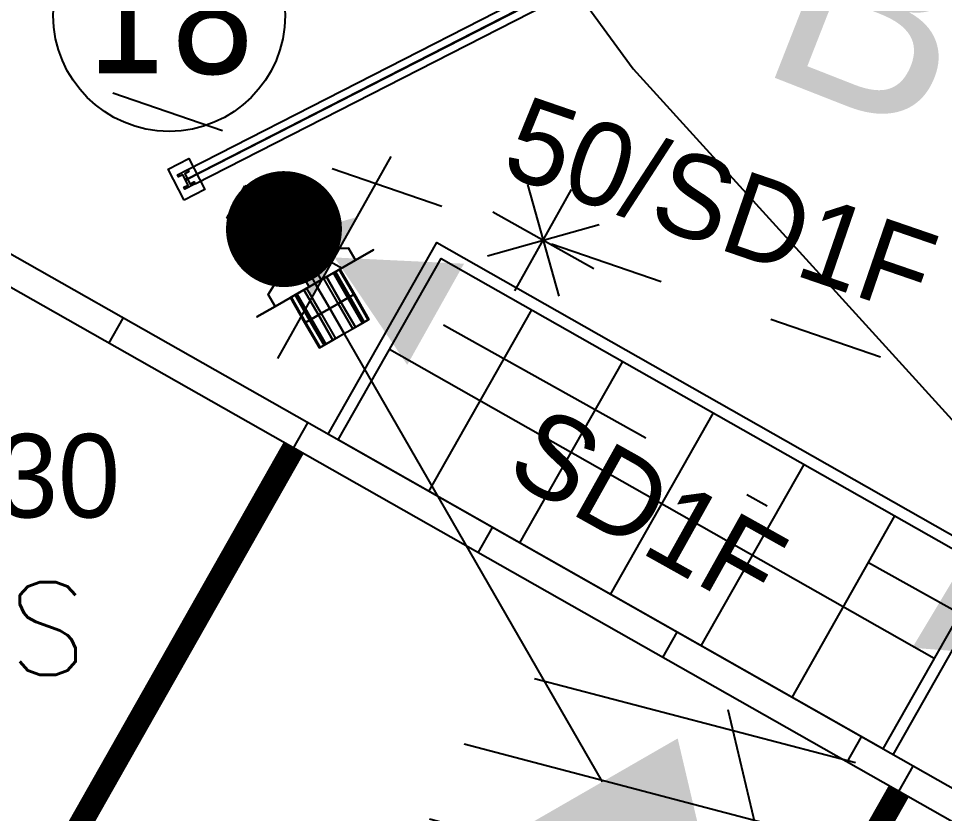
# Model space of a CAD drawing. Extents: x 421500 to 422711, y 436000 to 437000.
# Drawn here: x 421932.025 to 421936.018, y 436543.126 to 436546.553 of the extents above; entities that cross this region are included whole.
import ezdxf
from ezdxf.enums import TextEntityAlignment as Align

# ---------------------------------------------------------------- set-up
doc = ezdxf.new("R2010")
doc.units = 0
for name, pattern in [('1055', [0.6, 0.1, -0.5]), ('XREF UTC_716709_AJB_1b$0$BLIP', [1, 0.5, -0.5]), ('XREF UTC_716709_AJB_1b$0$DASHDOT1', [2, 1, -0.5, 0, -0.5])]:
    doc.linetypes.add(name, pattern=pattern)
doc.layers.get('0').update_dxf_attribs({"color": 210})
doc.layers.add('716709-ExBase$0$LCCPoint Features', color=8, linetype='Continuous', lineweight=0)
for name, color, linetype in [('716709-ExBase$0$XC-LCCCarriageway', 251, 'Continuous'), ('LINES-STUDS', 7, 'Continuous'), ('Pr-Kerb', 2, 'Continuous'), ('Pr-KerbEdge', 8, 'Continuous'), ('Pr-PGR', 7, 'Continuous'), ('Pr-PGR-Panels', 4, 'Continuous'), ('Pr-Poles', 2, 'Continuous'), ('Pr-TactFlag', 251, 'Continuous'), ('Pr-Tactiles', 4, 'Continuous'), ('XREF UTC_716709_AJB_1b$0$BASE', 7, 'Continuous'), ('XREF UTC_716709_AJB_1b$0$DATA', 7, 'Continuous'), ('XREF UTC_716709_AJB_1b$0$du-SLDUCT-F1', 30, 'XREF UTC_716709_AJB_1b$0$BLIP'), ('XREF UTC_716709_AJB_1b$0$du-SLTEXT', 30, 'Continuous'), ('XREF UTC_716709_AJB_1b$0$du-UTCBOX', 42, 'Continuous'), ('XREF UTC_716709_AJB_1b$0$du-UTCDUCT-F1', 42, 'XREF UTC_716709_AJB_1b$0$DASHDOT1'), ('XREF UTC_716709_AJB_1b$0$du-UTCTEXT', 42, 'Continuous'), ('XREF UTC_716709_AJB_1b$0$NUMBERS', 7, 'Continuous'), ('XREF UTC_716709_AJB_1b$0$Pole-Type', 4, 'Continuous'), ('XREF UTC_716709_AJB_1b$0$SETOUT', 4, 'Continuous'), ('XREF UTC_716709_AJB_1b$0$Signals', 7, 'Continuous'), ('XREF UTC_716709_AJB_1b$0$SIGSnumbers', 7, 'Continuous'), ('XREF UTC_716709_AJB_1b$0$VIEW', 7, 'Continuous')]:
    doc.layers.add(name, color=color, linetype=linetype)
doc.styles.add('716709-ExBase$0$Style-WORKING', font='WORKING.shx')
doc.styles.add('XREF UTC_716709_AJB_1b$0$KTS_TAHOMA', font='tahoma.ttf')
doc.styles.add('XREF UTC_716709_AJB_1b$0$Romans', font='romans.shx', dxfattribs={"width": 0.9})
doc.styles.add('XREF UTC_716709_AJB_1b$0$Standard', font='txt')

# ---------------------------------------------------------------- blocks, each defined once
blk = doc.blocks.new('pole')
blk.add_circle((0, 0), 0.05)
blk = doc.blocks.new('plan-pgr-2')
for p, q in [((0, 0), (2, 0)), ((1.975, 0.035), (0.025, 0.035)), ((1.975, -0.035), (0.025, -0.035))]:
    blk.add_line(p, q)
for points in [[(0.05, -0.075), (0.05, 0.075), (-0.05, 0.075), (-0.05, -0.075)], [(2.05, 0.075), (2.05, -0.075), (1.95, -0.075), (1.95, 0.075)]]:
    blk.add_lwpolyline(points, close=True)
at = {"flags": 128}
for points in [[(-0.025, 0.035), (0.025, 0.035), (0.025, 0.025), (0.005, 0.025), (0.005, -0.025), (0.025, -0.025), (0.025, -0.035), (-0.025, -0.035), (-0.025, -0.025), (-0.005, -0.025), (-0.005, 0.025), (-0.025, 0.025)], [(1.975, 0.035), (2.025, 0.035), (2.025, 0.025), (2.005, 0.025), (2.005, -0.025), (2.025, -0.025), (2.025, -0.035), (1.975, -0.035), (1.975, -0.025), (1.995, -0.025), (1.995, 0.025), (1.975, 0.025)]]:
    blk.add_lwpolyline(points, close=True, dxfattribs=at)
for centre in [(0, 0), (2, 0)]:
    blk.add_circle(centre, 0.0025)
blk = doc.blocks.new('XREF UTC_716709_AJB_1b$0$TPRS')
for p, q in [((0.1, 0.08), (-0.24, 0.08)), ((-0.24, -0.08), (-0.24, 0.08)), ((0.1, -0.08), (0.1, 0.08)), ((-0.07, -0.08), (-0.24, -0.08)), ((0.1, -0.08), (-0.07, -0.08))]:
    blk.add_line(p, q)
blk.add_circle((0, 0), 0.05)
blk = doc.blocks.new('XREF UTC_716709_AJB_1b$0$pole')
at = {"const_width": 0.25}
blk.add_lwpolyline([(-0.125, 0, 1), (0.125, 0, 1)], format="xyb", close=True, dxfattribs=at)
at = {"layer": 'XREF UTC_716709_AJB_1b$0$SETOUT', "const_width": 0.125}
blk.add_lwpolyline([(-0.0625, 0, 1), (0.0625, 0, 1)], format="xyb", close=True, dxfattribs=at)
at = {"layer": 'XREF UTC_716709_AJB_1b$0$VIEW'}
blk.add_lwpolyline([(-0.025, 0.0433), (-0.05, 0), (-0.025, -0.0433), (0.025, -0.0433), (0.05, 0), (0.025, 0.0433)], close=True, dxfattribs=at)
at = {"layer": 'XREF UTC_716709_AJB_1b$0$DATA', "style": 'XREF UTC_716709_AJB_1b$0$Standard', "flags": 9}
for tag, p in [('HEIGHT', (0.5, 1)), ('TYPE', (0.5, 0.75)), ('NUM', (0.5, 0.5)), ('SITE', (0.5, 0.25)), ('IDENT', (0.5, 0))]:
    blk.add_attdef(tag, p, '', height=0.2, dxfattribs=at)
blk = doc.blocks.new('XREF UTC_716709_AJB_1b$0$HD080A')
blk.add_line((0.5, 0.25), (-0.5, 0.25))
blk.add_solid([(0, 0.25), (0.25, 0.75), (-0.25, 0.75)])
at = {"layer": 'XREF UTC_716709_AJB_1b$0$VIEW'}
blk.add_solid([(0, 0.05, 1), (0.2, 0.25, 1), (-0.2, 0.25, 1)], dxfattribs=at)
at = {"layer": 'XREF UTC_716709_AJB_1b$0$BASE', "style": 'XREF UTC_716709_AJB_1b$0$Standard', "flags": 3}
blk.add_attdef('SIG', (0, 0), '', height=0.2, rotation=270, dxfattribs=at)
at = {"layer": 'XREF UTC_716709_AJB_1b$0$DATA', "style": 'XREF UTC_716709_AJB_1b$0$Standard', "flags": 9}
for tag, p in [('SUPPORT', (1, 1.25)), ('FEATURES', (1, 1)), ('HEIGHT', (1, 0.75)), ('CABLE', (1, 0.5)), ('PHASE', (1, 0.25)), ('TYPE', (1, 0)), ('NUM', (1, -0.25)), ('SITE', (1, -0.5)), ('IDENT', (1, -0.75))]:
    blk.add_attdef(tag, p, '', height=0.2, dxfattribs=at)
blk = doc.blocks.new('XREF UTC_716709_AJB_1b$0$tactknob')
at = {"linetype": 'Continuous'}
for p, q in [((-0.5, 0.75), (-0.5, 1.25)), ((-0.3232, 0.8232), (-0.6768, 1.1768)), ((-0.6768, 0.8232), (-0.3232, 1.1768)), ((-0.25, 1), (-0.75, 1))]:
    blk.add_line(p, q, dxfattribs=at)
blk = doc.blocks.new('XREF UTC_716709_AJB_1b$0$HD001S')
at = {"linetype": 'Continuous'}
blk.add_line((-0.625, 2.75), (-0.25, 4), dxfattribs=at)
blk.add_line((0, 0), (0, 2.75))
blk.add_solid([(0.375, 2.75), (-0.375, 2.75), (0, 4)], dxfattribs=at)
at = {"layer": 'XREF UTC_716709_AJB_1b$0$VIEW', "color": 1, "linetype": 'Continuous', "extrusion": (0, 1, 0), "const_width": 0.1}
blk.add_lwpolyline([(0.05, 2.94, 1), (-0.05, 2.94, 1)], format="xyb", close=True, dxfattribs=at)
at = {"layer": 'XREF UTC_716709_AJB_1b$0$VIEW', "color": 2, "linetype": 'Continuous', "extrusion": (0, 1, 0), "const_width": 0.1}
blk.add_lwpolyline([(0.05, 2.62, 1), (-0.05, 2.62, 1)], format="xyb", close=True, dxfattribs=at)
at = {"layer": 'XREF UTC_716709_AJB_1b$0$VIEW', "color": 3, "linetype": 'Continuous', "extrusion": (0, 1, 0), "const_width": 0.1}
blk.add_lwpolyline([(0.05, 2.3, 1), (-0.05, 2.3, 1)], format="xyb", close=True, dxfattribs=at)
at = {"layer": 'XREF UTC_716709_AJB_1b$0$VIEW', "color": 7, "linetype": 'Continuous'}
for points in [[(-0.2, 0.27, 2.1), (-0.29, 0.27, 2.1), (-0.29, 0.27, 3.2), (-0.2, 0.27, 3.2)], [(0.29, 0.27, 2.1), (0.2, 0.27, 2.1), (0.2, 0.27, 3.2), (0.29, 0.27, 3.2)]]:
    blk.add_3dface(points, dxfattribs=at)
at = {"layer": 'XREF UTC_716709_AJB_1b$0$VIEW', "linetype": 'Continuous'}
for points in [[(0.2, 0.27, 2.1), (-0.2, 0.27, 2.1), (-0.2, 0.27, 3.2), (0.2, 0.27, 3.2)], [(-0.2, 0.21, 2.1), (-0.2, 0.27, 2.1), (-0.2, 0.27, 3.2), (-0.2, 0.21, 3.2)], [(-0.03, 0.12, 2.1), (-0.03, 0.27, 2.1), (-0.2, 0.27, 2.1), (-0.2, 0.21, 2.1)], [(-0.03, 0.12, 3.2), (-0.03, 0.27, 3.2), (-0.2, 0.27, 3.2), (-0.2, 0.21, 3.2)], [(0.03, 0.27, 2.1), (0.03, 0.12, 2.1), (-0.03, 0.12, 2.1), (-0.03, 0.27, 2.1)], [(0.03, 0.27, 3.2), (0.03, 0.12, 3.2), (-0.03, 0.12, 3.2), (-0.03, 0.27, 3.2)], [(0.2, 0.21, 2.1), (0.2, 0.27, 2.1), (0.03, 0.27, 2.1), (0.03, 0.12, 2.1)], [(0.2, 0.21, 3.2), (0.2, 0.27, 3.2), (0.03, 0.27, 3.2), (0.03, 0.12, 3.2)], [(0.2, 0.21, 2.1), (0.2, 0.27, 2.1), (0.2, 0.27, 3.2), (0.2, 0.21, 3.2)], [(-0.2, 0.21, 2.1), (-0.03, 0.12, 2.1), (-0.03, 0.12, 3.2), (-0.2, 0.21, 3.2)], [(0.03, 0.12, 2.1), (0.2, 0.21, 2.1), (0.2, 0.21, 3.2), (0.03, 0.12, 3.2)], [(-0.03, 0.12, 2.1), (0.03, 0.12, 2.1), (0.03, 0.12, 3.2), (-0.03, 0.12, 3.2)]]:
    blk.add_3dface(points, dxfattribs=at)
at = {"layer": 'XREF UTC_716709_AJB_1b$0$DATA', "style": 'XREF UTC_716709_AJB_1b$0$Standard', "flags": 9}
for tag, p in [('SUPPORT', (1, 1.5)), ('BRACKETS', (1, 1.25)), ('HEIGHT', (1, 1)), ('CABLE', (1, 0.75)), ('PHASE', (1, 0.5)), ('TYPE', (1, 0.25)), ('NUM', (1, 0)), ('SITE', (1, -0.25)), ('IDENT', (1, -0.5))]:
    blk.add_attdef(tag, p, '', height=0.2, dxfattribs=at)
at = {"layer": 'XREF UTC_716709_AJB_1b$0$VIEW', "linetype": 'Continuous'}
mesh = blk.add_polymesh((13, 3), dxfattribs=at)
for k, corner in enumerate([(0.0428, 0.27, 2.8225), (0.0428, 0.395, 2.8225), (0.0428, 0.52, 2.8225), (0.0909, 0.27, 2.8542), (0.0909, 0.395, 2.8542), (0.0909, 0.52, 2.8542), (0.1197, 0.27, 2.9041), (0.1197, 0.395, 2.9041), (0.1197, 0.52, 2.9041), (0.1231, 0.27, 2.9617), (0.1231, 0.395, 2.9617), (0.1231, 0.52, 2.9617), (0.1003, 0.27, 3.0146), (0.1003, 0.395, 3.0146), (0.1003, 0.52, 3.0146), (0.0561, 0.27, 3.0517), (0.0561, 0.395, 3.0517), (0.0561, 0.52, 3.0517), (0, 0.27, 3.065), (0, 0.395, 3.065), (0, 0.52, 3.065), (-0.0561, 0.27, 3.0517), (-0.0561, 0.395, 3.0517), (-0.0561, 0.52, 3.0517), (-0.1003, 0.27, 3.0146), (-0.1003, 0.395, 3.0146), (-0.1003, 0.52, 3.0146), (-0.1231, 0.27, 2.9617), (-0.1231, 0.395, 2.9617), (-0.1231, 0.52, 2.9617), (-0.1197, 0.27, 2.9041), (-0.1197, 0.395, 2.9041), (-0.1197, 0.52, 2.9041), (-0.0909, 0.27, 2.8542), (-0.0909, 0.395, 2.8542), (-0.0909, 0.52, 2.8542), (-0.0428, 0.27, 2.8225), (-0.0428, 0.395, 2.8225), (-0.0428, 0.52, 2.8225)]):
    mesh.set_mesh_vertex(divmod(k, 3), corner)
mesh = blk.add_polymesh((13, 3), dxfattribs=at)
for k, corner in enumerate([(0.0428, 0.27, 2.5025), (0.0428, 0.395, 2.5025), (0.0428, 0.52, 2.5025), (0.0909, 0.27, 2.5342), (0.0909, 0.395, 2.5342), (0.0909, 0.52, 2.5342), (0.1197, 0.27, 2.5841), (0.1197, 0.395, 2.5841), (0.1197, 0.52, 2.5841), (0.1231, 0.27, 2.6417), (0.1231, 0.395, 2.6417), (0.1231, 0.52, 2.6417), (0.1003, 0.27, 2.6946), (0.1003, 0.395, 2.6946), (0.1003, 0.52, 2.6946), (0.0561, 0.27, 2.7317), (0.0561, 0.395, 2.7317), (0.0561, 0.52, 2.7317), (0, 0.27, 2.745), (0, 0.395, 2.745), (0, 0.52, 2.745), (-0.0561, 0.27, 2.7317), (-0.0561, 0.395, 2.7317), (-0.0561, 0.52, 2.7317), (-0.1003, 0.27, 2.6946), (-0.1003, 0.395, 2.6946), (-0.1003, 0.52, 2.6946), (-0.1231, 0.27, 2.6417), (-0.1231, 0.395, 2.6417), (-0.1231, 0.52, 2.6417), (-0.1197, 0.27, 2.5841), (-0.1197, 0.395, 2.5841), (-0.1197, 0.52, 2.5841), (-0.0909, 0.27, 2.5342), (-0.0909, 0.395, 2.5342), (-0.0909, 0.52, 2.5342), (-0.0428, 0.27, 2.5025), (-0.0428, 0.395, 2.5025), (-0.0428, 0.52, 2.5025)]):
    mesh.set_mesh_vertex(divmod(k, 3), corner)
mesh = blk.add_polymesh((13, 3), dxfattribs=at)
for k, corner in enumerate([(0.0428, 0.27, 2.1825), (0.0428, 0.395, 2.1825), (0.0428, 0.52, 2.1825), (0.0909, 0.27, 2.2142), (0.0909, 0.395, 2.2142), (0.0909, 0.52, 2.2142), (0.1197, 0.27, 2.2641), (0.1197, 0.395, 2.2641), (0.1197, 0.52, 2.2641), (0.1231, 0.27, 2.3217), (0.1231, 0.395, 2.3217), (0.1231, 0.52, 2.3217), (0.1003, 0.27, 2.3746), (0.1003, 0.395, 2.3746), (0.1003, 0.52, 2.3746), (0.0561, 0.27, 2.4117), (0.0561, 0.395, 2.4117), (0.0561, 0.52, 2.4117), (0, 0.27, 2.425), (0, 0.395, 2.425), (0, 0.52, 2.425), (-0.0561, 0.27, 2.4117), (-0.0561, 0.395, 2.4117), (-0.0561, 0.52, 2.4117), (-0.1003, 0.27, 2.3746), (-0.1003, 0.395, 2.3746), (-0.1003, 0.52, 2.3746), (-0.1231, 0.27, 2.3217), (-0.1231, 0.395, 2.3217), (-0.1231, 0.52, 2.3217), (-0.1197, 0.27, 2.2641), (-0.1197, 0.395, 2.2641), (-0.1197, 0.52, 2.2641), (-0.0909, 0.27, 2.2142), (-0.0909, 0.395, 2.2142), (-0.0909, 0.52, 2.2142), (-0.0428, 0.27, 2.1825), (-0.0428, 0.395, 2.1825), (-0.0428, 0.52, 2.1825)]):
    mesh.set_mesh_vertex(divmod(k, 3), corner)
blk = doc.blocks.new('XREF UTC_716709_AJB_1b$0$LOUVR200')
at = {"linetype": 'Continuous'}
for p, q in [((0, -1), (0, 1)), ((-0.35, -0.9381), (-0.35, 0.9381)), ((0.35, -0.9381), (0.35, 0.9381)), ((-0.7, -0.7159), (-0.7, 0.7159)), ((0.7, -0.7159), (0.7, 0.7159))]:
    blk.add_line(p, q, dxfattribs=at)
blk = doc.blocks.new('XREF UTC_716709_AJB_1b$0$poleno')
at = {"layer": 'XREF UTC_716709_AJB_1b$0$NUMBERS'}
blk.add_circle((0, 0), 1, dxfattribs=at)
at = {"layer": 'XREF UTC_716709_AJB_1b$0$NUMBERS', "style": 'XREF UTC_716709_AJB_1b$0$KTS_TAHOMA'}
blk.add_attdef('NUMBER', text='', height=1, dxfattribs=at).set_placement((0, 0), align=Align.MIDDLE)

msp = doc.modelspace()

# ---------------------------------------------------------------- linework, layer by layer
at = {"layer": '716709-ExBase$0$XC-LCCCarriageway', "flags": 128}
msp.add_lwpolyline([(421939.5209, 436540.7782), (421939.9628, 436540.5395), (421940.4645, 436540.564), (421941.0527, 436541.1446), (421941.1496, 436541.8938), (421941.2709, 436542.8326), (421941.6513, 436544.7996), (421941.9697, 436545.9701), (421942.3761, 436547.2312), (421942.5936, 436548.0698), (421942.7268, 436548.7261), (421942.3589, 436549.2857), (421941.7019, 436549.4233), (421938.0337, 436548.6053), (421935.0626, 436548.0341), (421934.5903, 436547.7842), (421934.3255, 436547.3202), (421934.3542, 436546.7758), (421934.6754, 436546.3354), (421937.8677, 436542.8232), (421939.5209, 436540.7782)], dxfattribs=at)
msp.add_lwpolyline([(421939.5209, 436540.7782), (421939.9628, 436540.5395), (421940.4645, 436540.564), (421941.0527, 436541.1446), (421941.1496, 436541.8938), (421941.2709, 436542.8326), (421941.6513, 436544.7996), (421941.9697, 436545.9701), (421942.3761, 436547.2312), (421942.5936, 436548.0698), (421942.7268, 436548.7261), (421942.3589, 436549.2857), (421941.7019, 436549.4233), (421938.0337, 436548.6053), (421935.0626, 436548.0341), (421934.5903, 436547.7842), (421934.3255, 436547.3202), (421934.3542, 436546.7758), (421934.6754, 436546.3354), (421937.8677, 436542.8232), (421939.5209, 436540.7782)], dxfattribs=at)
at = {"layer": 'LINES-STUDS', "linetype": '1055', "const_width": 0.1, "flags": 128}
for points in [[(421929.0178, 436537.3074), (421933.2111, 436544.7011)], [(421935.8204, 436543.2207), (421931.6273, 436535.8274)]]:
    msp.add_lwpolyline(points, dxfattribs=at)
at = {"layer": 'Pr-Kerb'}
msp.add_line((421951.4015, 436534.3843), (421930.1417, 436546.4419), dxfattribs=at)
at = {"layer": 'Pr-KerbEdge'}
for p, q in [((421932.415, 436545.1522), (421932.4767, 436545.2609)), ((421933.2109, 436544.7008), (421933.2726, 436544.8096)), ((421934.0069, 436544.2495), (421934.0685, 436544.3582)), ((421934.8028, 436543.7981), (421934.8644, 436543.9068)), ((421935.5987, 436543.3467), (421935.6604, 436543.4555)), ((421935.8204, 436543.2207), (421935.8823, 436543.3298))]:
    msp.add_line(p, q, dxfattribs=at)
at = {"layer": 'Pr-KerbEdge', "flags": 128}
msp.add_lwpolyline([(421978.9064, 436558.6562, 0.160531), (421952.2385, 436534.598, -0.41347), (421951.5916, 436534.4202), (421951.4632, 436534.4931), (421930.2033, 436546.5506, 0.001641), (421930.0882, 436546.6154, -0.837538), (421930.3939, 436547.4993, 0.204085), (421957.0924, 436554.2037), (421960.5196, 436556.8019), (421963.5425, 436558.434), (421966.5204, 436559.5067)], format="xyb", dxfattribs=at)
msp.add_lwpolyline([(421933.3597, 436544.7605), (421933.8284, 436545.5868), (421936.2639, 436544.2055), (421935.7953, 436543.3791)], dxfattribs=at)
at = {"layer": 'Pr-PGR', "flags": 128}
msp.add_lwpolyline([(421932.749, 436545.8591), (421934.5296, 436546.7699), (421936.5295, 436546.7505), (421938.5268, 436546.8439), (421940.5159, 436547.0498), (421942.4902, 436547.3676), (421944.4435, 436547.7962), (421946.3695, 436548.3342), (421948.2623, 436548.98), (421950.1155, 436549.7315), (421951.9231, 436550.5862), (421953.6799, 436551.5415), (421955.38, 436552.5944), (421957.018, 436553.7415), (421958.6128, 436554.9485), (421960.2065, 436556.1567), (421961.9197, 436557.1888), (421963.6798, 436558.1384), (421965.5626, 436558.8132), (421967.485, 436559.365), (421969.4466, 436559.7549), (421971.433, 436559.9877)], dxfattribs=at)
at = {"layer": 'Pr-TactFlag'}
msp.add_line((421933.6252, 436545.1272), (421935.9738, 436543.7952), dxfattribs=at)
at = {"layer": 'Pr-TactFlag', "flags": 128}
for points in [[(421933.7946, 436544.5138), (421934.2386, 436545.2966)], [(421934.1861, 436544.2918), (421934.6301, 436545.0746)], [(421934.5775, 436544.0698), (421935.0215, 436544.8526)], [(421934.9689, 436543.8478), (421935.4129, 436544.6306)], [(421935.3603, 436543.6258), (421935.8043, 436544.4086)]]:
    msp.add_lwpolyline(points, dxfattribs=at)
at = {"layer": 'Pr-Tactiles', "flags": 128}
msp.add_lwpolyline([(421933.4032, 436544.7358), (421933.8472, 436545.5186), (421936.1958, 436544.1867), (421935.7518, 436543.4038)], close=True, dxfattribs=at)
at = {"layer": 'XREF UTC_716709_AJB_1b$0$du-SLDUCT-F1', "flags": 128}
msp.add_lwpolyline([(421939.5248, 436543.792), (421930.7546, 436546.8072)], dxfattribs=at)
at = {"layer": 'XREF UTC_716709_AJB_1b$0$du-UTCDUCT-F1', "flags": 128}
msp.add_lwpolyline([(421936.5628, 436543.7189), (421933.2457, 436545.5729)], dxfattribs=at)

# ---------------------------------------------------------------- block references
at = {"layer": 'Pr-PGR-Panels', "rotation": 207.0882462174222}
msp.add_blockref('plan-pgr-2', (421934.5296, 436546.7699), dxfattribs=at)
at = {"layer": 'Pr-Poles'}
msp.add_blockref('pole', (421933.1708, 436545.6436), dxfattribs=at)
at = {"layer": 'XREF UTC_716709_AJB_1b$0$du-UTCBOX', "color": 30, "rotation": 330.440269092529}
msp.add_blockref('XREF UTC_716709_AJB_1b$0$TPRS', (421933.1708, 436545.6436), dxfattribs=at)
at = {"layer": 'XREF UTC_716709_AJB_1b$0$Signals'}
for name, p, rotation in [('XREF UTC_716709_AJB_1b$0$HD080A', (421933.1696, 436545.6449), 240.6934471148497), ('XREF UTC_716709_AJB_1b$0$pole', (421933.1696, 436545.6449), 130.2984350654569), ('XREF UTC_716709_AJB_1b$0$HD001S', (421933.1696, 436545.6449), 209.9464014331388), ('XREF UTC_716709_AJB_1b$0$tactknob', (421933.1708, 436545.6505), 240.6934471148497), ('XREF UTC_716709_AJB_1b$0$HD080A', (421936.6506, 436543.6685), 59.03205111158538), ('XREF UTC_716709_AJB_1b$0$LOUVR200', (421934.7648, 436542.8491), 255.3208182118487)]:
    msp.add_blockref(name, p, dxfattribs=dict(at, rotation=rotation))
at = {"layer": 'XREF UTC_716709_AJB_1b$0$SIGSnumbers', "xscale": 0.5, "yscale": 0.5, "zscale": 0.6}
msp.add_blockref('XREF UTC_716709_AJB_1b$0$poleno', (421932.6746, 436546.5662), dxfattribs=at).add_auto_attribs({'NUMBER': '18'})

# ---------------------------------------------------------------- texts
at = {"layer": '716709-ExBase$0$LCCPoint Features', "style": '716709-ExBase$0$Style-WORKING'}
msp.add_text('BO', height=0.9, rotation=338.5808, dxfattribs=at).set_placement((421935.5229, 436547.171), align=Align.TOP_LEFT)
msp.add_text('BO', height=0.9, rotation=338.5808, dxfattribs=at).set_placement((421935.5229, 436547.171), align=Align.TOP_LEFT)
at = {"layer": 'XREF UTC_716709_AJB_1b$0$du-SLTEXT', "style": 'XREF UTC_716709_AJB_1b$0$Standard'}
msp.add_text('50/SD1F', height=0.36, rotation=341.0268, dxfattribs=at).set_placement((421934.0967, 436545.8851))
at = {"layer": 'XREF UTC_716709_AJB_1b$0$du-UTCTEXT', "style": 'XREF UTC_716709_AJB_1b$0$Standard'}
msp.add_text('SD1F', height=0.36, rotation=330.7998, dxfattribs=at).set_placement((421934.1146, 436544.5813))
msp.add_text('TPRS/30', height=0.36, dxfattribs=at).set_placement((421930.5099, 436544.4018))
at = {"layer": 'XREF UTC_716709_AJB_1b$0$Pole-Type', "style": 'XREF UTC_716709_AJB_1b$0$Romans'}
msp.add_text('S', height=0.4, dxfattribs=at).set_placement((421931.9797, 436543.7234))

doc.saveas('drawing.dxf')
